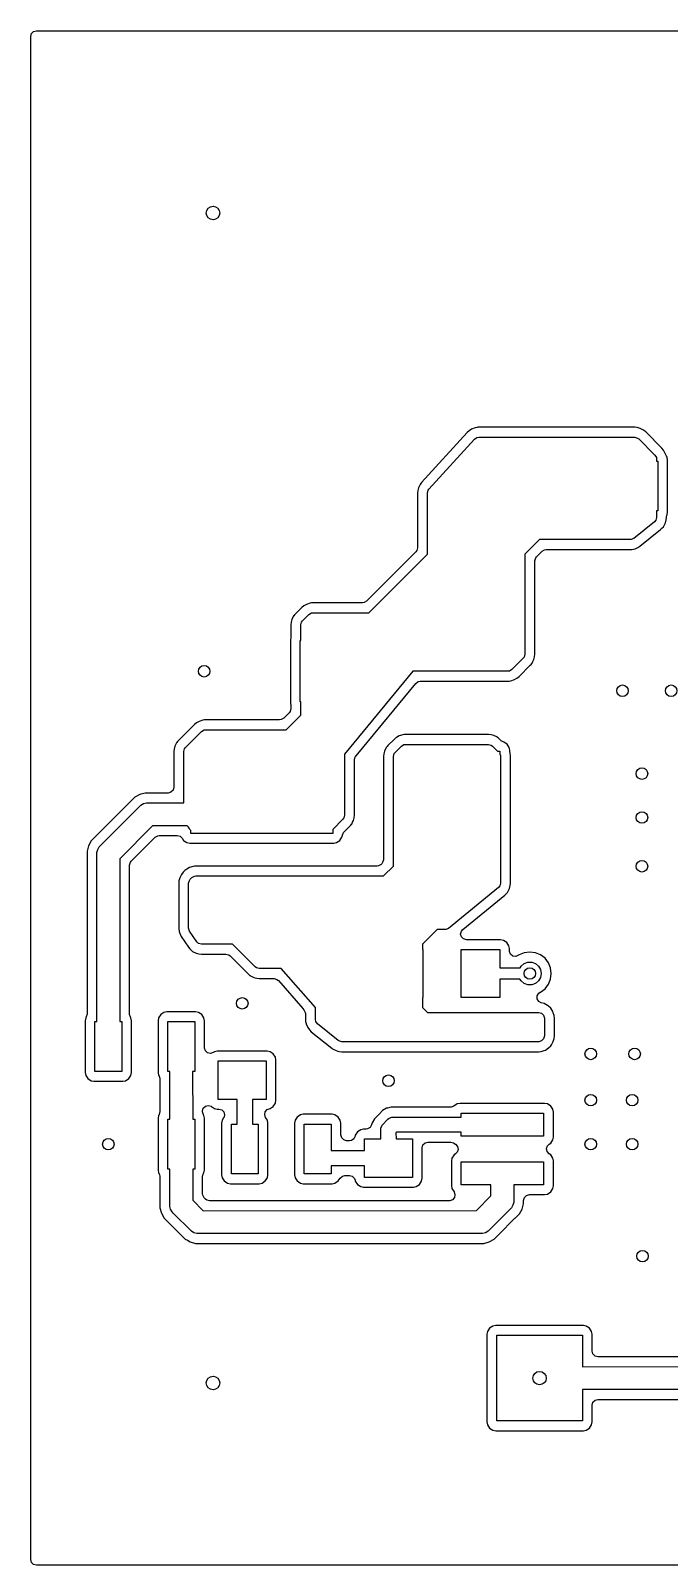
# Model space of a CAD drawing. Extents: x 4.61 to 6.19, y -4.19 to -2.61.
# Drawn here: x 4.613 to 5.268, y -4.187 to -2.613 of the extents above; entities that cross this region are included whole.
import ezdxf

# ---------------------------------------------------------------- set-up
doc = ezdxf.new("R2010")
doc.units = 0
doc.header["$MEASUREMENT"] = 0
doc.layers.add('BLACK', color=7, linetype='CONTINUOUS')

msp = doc.modelspace()

# ---------------------------------------------------------------- linework, layer by layer
at = {"layer": 'BLACK', "linetype": 'CONTINUOUS'}
for p, q in [((4.613, -2.6188), (4.6138, -2.6159)), ((4.613, -2.8928), (4.613, -2.6188)), ((4.6138, -2.6159), (4.6159, -2.6138)), ((4.6159, -2.6138), (4.6188, -2.613)), ((4.6188, -2.613), (6.1812, -2.613)), ((4.613, -3.6284), (4.613, -2.8928)), ((5.0653, -3.0217), (5.0627, -3.0233)), ((5.069, -3.0202), (5.0653, -3.0217)), ((5.0653, -3.0217), (5.0653, -3.0217)), ((5.0692, -3.0202), (5.069, -3.0202)), ((5.071, -3.0199), (5.0692, -3.0202)), ((5.0717, -3.0198), (5.071, -3.0199)), ((5.0726, -3.0198), (5.0717, -3.0198)), ((5.2326, -3.0198), (5.0726, -3.0198)), ((5.2352, -3.0201), (5.2326, -3.0198)), ((5.2326, -3.0198), (5.2326, -3.0198)), ((5.2381, -3.0209), (5.2352, -3.0201)), ((5.2352, -3.0201), (5.2352, -3.0201)), ((5.2417, -3.0227), (5.2381, -3.0209)), ((5.2381, -3.0209), (5.2381, -3.0209)), ((5.0607, -3.025), (5.014, -3.0764)), ((5.0215, -3.0833), (5.0683, -3.0319)), ((5.0627, -3.0233), (5.0607, -3.025)), ((5.0607, -3.025), (5.0607, -3.025)), ((5.0627, -3.0233), (5.0627, -3.0233)), ((5.0683, -3.0319), (5.0708, -3.0303)), ((5.0708, -3.0303), (5.0726, -3.03)), ((5.0726, -3.03), (5.2326, -3.03)), ((5.2326, -3.03), (5.2355, -3.0308)), ((5.2355, -3.0308), (5.2367, -3.0317)), ((5.2367, -3.0317), (5.2533, -3.0483)), ((5.2419, -3.0228), (5.2417, -3.0227)), ((5.242, -3.0229), (5.2419, -3.0228)), ((5.2429, -3.0236), (5.242, -3.0229)), ((5.2439, -3.0245), (5.2429, -3.0236)), ((5.2429, -3.0236), (5.2429, -3.0236)), ((5.2429, -3.0236), (5.2429, -3.0236)), ((5.2605, -3.0411), (5.2439, -3.0245)), ((5.2533, -3.0483), (5.2548, -3.0509)), ((5.2548, -3.0509), (5.255, -3.0524)), ((5.255, -3.0524), (5.255, -3.0544)), ((5.2621, -3.0432), (5.2605, -3.0411)), ((5.2636, -3.0458), (5.2621, -3.0432)), ((5.2644, -3.048), (5.2636, -3.0458)), ((5.2636, -3.0458), (5.2636, -3.0458)), ((5.2651, -3.0494), (5.2644, -3.048)), ((5.2658, -3.0505), (5.2651, -3.0494)), ((5.2664, -3.0534), (5.2658, -3.0505)), ((5.2664, -3.1066), (5.2664, -3.0534)), ((5.2664, -3.0534), (5.2664, -3.0534)), ((5.255, -3.0544), (5.2564, -3.0544)), ((5.2564, -3.0544), (5.2564, -3.1056)), ((5.0101, -3.0846), (5.0098, -3.0873)), ((5.0109, -3.0817), (5.0101, -3.0846)), ((5.0101, -3.0846), (5.0101, -3.0846)), ((5.0125, -3.0783), (5.0109, -3.0817)), ((5.0109, -3.0817), (5.0109, -3.0817)), ((5.0133, -3.0773), (5.0125, -3.0783)), ((5.014, -3.0764), (5.0133, -3.0773)), ((5.0133, -3.0773), (5.0133, -3.0773)), ((5.02, -3.0873), (5.0208, -3.0843)), ((5.0208, -3.0843), (5.0215, -3.0833)), ((5.0098, -3.0873), (5.0098, -3.1433)), ((5.02, -3.15), (5.02, -3.0873)), ((5.2542, -3.1151), (5.2528, -3.1168)), ((5.255, -3.1122), (5.2542, -3.1151)), ((5.2564, -3.1056), (5.255, -3.1056)), ((5.255, -3.1056), (5.255, -3.1122)), ((5.2641, -3.1178), (5.2649, -3.1148)), ((5.2649, -3.1148), (5.2652, -3.1122)), ((5.2649, -3.1148), (5.2649, -3.1148)), ((5.2649, -3.1148), (5.2649, -3.1148)), ((5.2652, -3.112), (5.2657, -3.1099)), ((5.2652, -3.1121), (5.2652, -3.112)), ((5.2652, -3.112), (5.2652, -3.112)), ((5.2652, -3.1122), (5.2652, -3.1121)), ((5.2652, -3.1121), (5.2652, -3.1121)), ((5.2652, -3.1122), (5.2652, -3.1122)), ((5.2657, -3.1099), (5.2658, -3.1095)), ((5.2658, -3.1095), (5.2664, -3.1066)), ((5.2658, -3.1095), (5.2658, -3.1095)), ((5.2528, -3.1168), (5.2316, -3.1337)), ((5.238, -3.1417), (5.2592, -3.1247)), ((5.2592, -3.1247), (5.2605, -3.1234)), ((5.2605, -3.1234), (5.262, -3.1218)), ((5.262, -3.1218), (5.2623, -3.1213)), ((5.2623, -3.1213), (5.2641, -3.1178)), ((5.0081, -3.1475), (4.9575, -3.1981)), ((5.009, -3.1463), (5.0081, -3.1475)), ((5.0098, -3.1433), (5.009, -3.1463)), ((5.135, -3.135), (5.12, -3.15)), ((5.1319, -3.1525), (5.1375, -3.1469)), ((5.2279, -3.135), (5.135, -3.135)), ((5.1375, -3.1469), (5.1401, -3.1454)), ((5.1401, -3.1454), (5.1417, -3.1452)), ((5.1417, -3.1452), (5.2279, -3.1452)), ((5.2288, -3.1349), (5.2279, -3.135)), ((5.2279, -3.1452), (5.2279, -3.1452)), ((5.2279, -3.1452), (5.2287, -3.1452)), ((5.2287, -3.1452), (5.2296, -3.1451)), ((5.2316, -3.1337), (5.2288, -3.1349)), ((5.2296, -3.1451), (5.2329, -3.1443)), ((5.2329, -3.1443), (5.2357, -3.1431)), ((5.2357, -3.1431), (5.238, -3.1417)), ((4.96, -3.21), (5.02, -3.15)), ((5.12, -3.15), (5.12, -3.2526)), ((5.1302, -3.1567), (5.131, -3.1537)), ((5.1302, -3.2526), (5.1302, -3.1567)), ((5.131, -3.1537), (5.1319, -3.1525)), ((4.8845, -3.2111), (4.8836, -3.2121)), ((4.8911, -3.2045), (4.8845, -3.2111)), ((4.8932, -3.2029), (4.8911, -3.2045)), ((4.8958, -3.2014), (4.8932, -3.2029)), ((4.8932, -3.2029), (4.8932, -3.2029)), ((4.8996, -3.2001), (4.8958, -3.2014)), ((4.8983, -3.2117), (4.9009, -3.2102)), ((4.9011, -3.1999), (4.8996, -3.2001)), ((4.9009, -3.2102), (4.9024, -3.21)), ((4.9024, -3.1998), (4.9011, -3.1999)), ((4.9533, -3.1998), (4.9024, -3.1998)), ((4.9024, -3.21), (4.96, -3.21)), ((4.9549, -3.1996), (4.9533, -3.1998)), ((4.9575, -3.1981), (4.9549, -3.1996)), ((4.8801, -3.2198), (4.8798, -3.2224)), ((4.8798, -3.2224), (4.8798, -3.2348)), ((4.8809, -3.2169), (4.8801, -3.2198)), ((4.8801, -3.2198), (4.8801, -3.2198)), ((4.8827, -3.2133), (4.8809, -3.2169)), ((4.8809, -3.2169), (4.8809, -3.2169)), ((4.8828, -3.2131), (4.8827, -3.2133)), ((4.8829, -3.213), (4.8828, -3.2131)), ((4.8836, -3.2121), (4.8829, -3.213)), ((4.89, -3.2224), (4.8908, -3.2195)), ((4.89, -3.2385), (4.89, -3.2224)), ((4.8908, -3.2195), (4.8917, -3.2183)), ((4.8917, -3.2183), (4.8983, -3.2117)), ((4.8797, -3.2359), (4.8794, -3.2375)), ((4.8794, -3.2375), (4.8794, -3.3025)), ((4.8798, -3.2348), (4.8797, -3.2359)), ((4.8894, -3.3015), (4.8894, -3.2385)), ((4.8894, -3.2385), (4.89, -3.2385)), ((5.1183, -3.2567), (5.1067, -3.2683)), ((5.1192, -3.2555), (5.1183, -3.2567)), ((5.12, -3.2526), (5.1192, -3.2555)), ((5.1282, -3.2599), (5.1291, -3.2581)), ((5.1291, -3.2581), (5.1299, -3.2552)), ((5.1299, -3.2552), (5.1302, -3.2526)), ((5.1299, -3.2552), (5.1299, -3.2552)), ((5.1299, -3.2552), (5.1299, -3.2552)), ((5.1302, -3.2526), (5.1302, -3.2526)), ((5.005, -3.27), (4.935, -3.355)), ((5.1026, -3.27), (5.005, -3.27)), ((5.1041, -3.2698), (5.1026, -3.27)), ((5.1067, -3.2683), (5.1041, -3.2698)), ((5.1139, -3.2755), (5.1255, -3.2639)), ((5.1255, -3.2639), (5.1264, -3.2629)), ((5.1264, -3.2629), (5.1271, -3.262)), ((5.1271, -3.262), (5.1272, -3.2619)), ((5.1272, -3.2619), (5.1273, -3.2617)), ((5.1273, -3.2617), (5.1282, -3.2599)), ((5.1273, -3.2617), (5.1273, -3.2617)), ((5.1273, -3.2617), (5.1273, -3.2617)), ((5.1273, -3.2617), (5.1273, -3.2617)), ((4.9902, -3.3041), (5.0081, -3.2824)), ((5.0081, -3.2824), (5.0105, -3.2806)), ((5.0105, -3.2806), (5.0126, -3.2802)), ((5.0126, -3.2802), (5.1026, -3.2802)), ((5.1026, -3.2802), (5.1039, -3.2801)), ((5.1026, -3.2802), (5.1026, -3.2802)), ((5.1039, -3.2801), (5.1054, -3.2799)), ((5.1054, -3.2799), (5.1092, -3.2786)), ((5.1092, -3.2786), (5.1118, -3.2771)), ((5.1118, -3.2771), (5.1139, -3.2755)), ((4.8794, -3.3025), (4.8795, -3.3035)), ((4.8795, -3.3035), (4.8797, -3.3041)), ((4.8797, -3.3041), (4.8798, -3.3052)), ((4.8798, -3.3052), (4.8798, -3.3083)), ((4.89, -3.3015), (4.8894, -3.3015)), ((4.89, -3.315), (4.89, -3.3015)), ((4.9486, -3.3546), (4.9902, -3.3041)), ((4.7896, -3.3201), (4.7858, -3.3214)), ((4.7911, -3.3199), (4.7896, -3.3201)), ((4.7924, -3.3198), (4.7911, -3.3199)), ((4.8683, -3.3198), (4.7924, -3.3198)), ((4.8699, -3.3196), (4.8683, -3.3198)), ((4.8725, -3.3181), (4.8699, -3.3196)), ((4.8781, -3.3125), (4.8725, -3.3181)), ((4.875, -3.33), (4.89, -3.315)), ((4.879, -3.3113), (4.8781, -3.3125)), ((4.8798, -3.3083), (4.879, -3.3113)), ((4.7811, -3.3245), (4.7645, -3.3411)), ((4.7717, -3.3483), (4.7883, -3.3317)), ((4.7832, -3.3229), (4.7811, -3.3245)), ((4.7858, -3.3214), (4.7832, -3.3229)), ((4.7832, -3.3229), (4.7832, -3.3229)), ((4.7883, -3.3317), (4.7909, -3.3302)), ((4.7909, -3.3302), (4.7924, -3.33)), ((4.7924, -3.33), (4.875, -3.33)), ((4.9908, -3.3364), (4.9882, -3.3379)), ((4.9946, -3.3351), (4.9908, -3.3364)), ((4.9961, -3.3349), (4.9946, -3.3351)), ((4.9974, -3.3348), (4.9961, -3.3349)), ((5.0826, -3.3348), (4.9974, -3.3348)), ((4.9974, -3.3348), (4.9974, -3.3348)), ((5.0852, -3.3351), (5.0826, -3.3348)), ((5.0826, -3.3348), (5.0826, -3.3348)), ((5.0881, -3.3359), (5.0852, -3.3351)), ((5.0852, -3.3351), (5.0852, -3.3351)), ((5.0917, -3.3377), (5.0881, -3.3359)), ((5.0881, -3.3359), (5.0881, -3.3359)), ((4.7601, -3.3498), (4.7598, -3.3524)), ((4.7598, -3.3524), (4.7598, -3.389)), ((4.7609, -3.3469), (4.7601, -3.3498)), ((4.7601, -3.3498), (4.7601, -3.3498)), ((4.7627, -3.3433), (4.7609, -3.3469)), ((4.7609, -3.3469), (4.7609, -3.3469)), ((4.7628, -3.3431), (4.7627, -3.3433)), ((4.7629, -3.343), (4.7628, -3.3431)), ((4.7636, -3.3421), (4.7629, -3.343)), ((4.7645, -3.3411), (4.7636, -3.3421)), ((4.77, -3.3524), (4.7708, -3.3495)), ((4.77, -3.405), (4.77, -3.3524)), ((4.7708, -3.3495), (4.7717, -3.3483)), ((4.9759, -3.3519), (4.9751, -3.3548)), ((4.9777, -3.3483), (4.9759, -3.3519)), ((4.9759, -3.3519), (4.9759, -3.3519)), ((4.9778, -3.3481), (4.9777, -3.3483)), ((4.9779, -3.348), (4.9778, -3.3481)), ((4.9786, -3.3471), (4.9779, -3.348)), ((4.9795, -3.3461), (4.9786, -3.3471)), ((4.9861, -3.3395), (4.9795, -3.3461)), ((4.9878, -3.3381), (4.9861, -3.3395)), ((4.9867, -3.3533), (4.9933, -3.3467)), ((4.9882, -3.3379), (4.9878, -3.3381)), ((4.9882, -3.3379), (4.9882, -3.3379)), ((4.9882, -3.3379), (4.9882, -3.3379)), ((4.9933, -3.3467), (4.9959, -3.3452)), ((4.9959, -3.3452), (4.9974, -3.345)), ((4.9974, -3.345), (5.0826, -3.345)), ((5.0826, -3.345), (5.0855, -3.3458)), ((5.0855, -3.3458), (5.0867, -3.3467)), ((5.0867, -3.3467), (5.092, -3.352)), ((5.0919, -3.3378), (5.0917, -3.3377)), ((5.092, -3.3379), (5.0919, -3.3378)), ((5.0929, -3.3386), (5.092, -3.3379)), ((5.092, -3.352), (5.0944, -3.352)), ((5.0936, -3.3392), (5.0929, -3.3386)), ((5.0929, -3.3386), (5.0929, -3.3386)), ((5.0929, -3.3386), (5.0929, -3.3386)), ((5.0939, -3.3395), (5.0936, -3.3392)), ((5.0954, -3.341), (5.0939, -3.3395)), ((5.0944, -3.352), (5.0944, -3.3553)), ((5.0957, -3.3412), (5.0954, -3.341)), ((5.0978, -3.3423), (5.0957, -3.3412)), ((5.0984, -3.3426), (5.0978, -3.3423)), ((5.0978, -3.3423), (5.0978, -3.3423)), ((5.1017, -3.3448), (5.0984, -3.3426)), ((5.1039, -3.3481), (5.1017, -3.3448)), ((5.1017, -3.3448), (5.1017, -3.3448)), ((5.1045, -3.351), (5.1039, -3.3481)), ((5.1045, -3.3523), (5.1045, -3.351)), ((5.1045, -3.351), (5.1045, -3.351)), ((5.1048, -3.3541), (5.1045, -3.3523)), ((4.935, -3.355), (4.935, -3.4176)), ((4.9452, -3.3608), (4.946, -3.3578)), ((4.9452, -3.4176), (4.9452, -3.3608)), ((4.946, -3.3578), (4.9466, -3.357)), ((4.9466, -3.357), (4.9486, -3.3546)), ((4.9751, -3.3548), (4.9748, -3.3574)), ((4.9748, -3.3574), (4.9748, -3.4633)), ((4.9751, -3.3548), (4.9751, -3.3548)), ((4.985, -3.3574), (4.9858, -3.3545)), ((4.985, -3.47), (4.985, -3.3574)), ((4.9858, -3.3545), (4.9867, -3.3533)), ((5.0944, -3.3553), (5.0948, -3.3559)), ((5.0948, -3.3559), (5.095, -3.3574)), ((5.095, -3.3574), (5.095, -3.4872)), ((5.1049, -3.3546), (5.1048, -3.3541)), ((5.1051, -3.3561), (5.1049, -3.3546)), ((5.1052, -3.3574), (5.1051, -3.3561)), ((5.1052, -3.4872), (5.1052, -3.3574)), ((5.1052, -3.3574), (5.1052, -3.3574)), ((4.7199, -3.3992), (4.6751, -3.444)), ((4.7249, -3.3964), (4.7199, -3.3992)), ((4.7258, -3.3961), (4.7249, -3.3964)), ((4.7262, -3.396), (4.7258, -3.3961)), ((4.7304, -3.3949), (4.7262, -3.396)), ((4.7362, -3.3949), (4.7304, -3.3949)), ((4.7539, -3.3949), (4.7362, -3.3949)), ((4.7569, -3.3941), (4.7539, -3.3949)), ((4.759, -3.3919), (4.7569, -3.3941)), ((4.7598, -3.389), (4.759, -3.3919)), ((4.6832, -3.4502), (4.7249, -3.4083)), ((4.7249, -3.4083), (4.7261, -3.4073)), ((4.7261, -3.4073), (4.7288, -3.4058)), ((4.7288, -3.4058), (4.7318, -3.405)), ((4.7318, -3.405), (4.77, -3.405)), ((4.7381, -3.4285), (4.7043, -3.4624)), ((4.7735, -3.4285), (4.7381, -3.4285)), ((4.775, -3.43), (4.7735, -3.4285)), ((4.7754, -3.4311), (4.775, -3.43)), ((4.7755, -3.4311), (4.7754, -3.4311)), ((4.7758, -3.4321), (4.7755, -3.4311)), ((4.9333, -3.4217), (4.9228, -3.4322)), ((4.9342, -3.4205), (4.9333, -3.4217)), ((4.935, -3.4176), (4.9342, -3.4205)), ((4.9343, -3.4351), (4.9405, -3.4289)), ((4.9405, -3.4289), (4.9414, -3.4279)), ((4.9414, -3.4279), (4.9421, -3.427)), ((4.9421, -3.427), (4.9422, -3.4269)), ((4.9422, -3.4269), (4.9423, -3.4267)), ((4.9423, -3.4267), (4.9432, -3.4249)), ((4.9423, -3.4267), (4.9423, -3.4267)), ((4.9423, -3.4267), (4.9423, -3.4267)), ((4.9423, -3.4267), (4.9423, -3.4267)), ((4.9432, -3.4249), (4.9441, -3.4231)), ((4.9441, -3.4231), (4.9449, -3.4202)), ((4.9449, -3.4202), (4.9452, -3.4176)), ((4.9449, -3.4202), (4.9449, -3.4202)), ((4.9449, -3.4202), (4.9449, -3.4202)), ((4.9452, -3.4176), (4.9452, -3.4176)), ((4.6751, -3.444), (4.6723, -3.449)), ((4.7161, -3.4647), (4.7406, -3.4402)), ((4.7406, -3.4402), (4.7433, -3.4387)), ((4.7433, -3.4387), (4.7448, -3.4385)), ((4.7448, -3.4385), (4.7634, -3.4385)), ((4.7634, -3.4385), (4.7663, -3.4393)), ((4.7663, -3.4393), (4.7683, -3.4411)), ((4.7683, -3.4411), (4.7699, -3.4436)), ((4.7699, -3.4436), (4.7699, -3.4436)), ((4.7699, -3.4436), (4.7733, -3.4458)), ((4.7733, -3.4458), (4.7733, -3.4458)), ((4.7733, -3.4458), (4.7762, -3.4464)), ((4.7772, -3.4334), (4.7758, -3.4321)), ((4.7762, -3.4464), (4.9238, -3.4464)), ((4.7772, -3.4364), (4.7772, -3.4334)), ((4.9228, -3.4364), (4.7772, -3.4364)), ((4.9228, -3.4322), (4.9228, -3.4364)), ((4.9238, -3.4464), (4.9267, -3.4458)), ((4.9267, -3.4458), (4.9301, -3.4436)), ((4.9301, -3.4436), (4.9323, -3.4403)), ((4.9323, -3.4403), (4.9327, -3.4381)), ((4.9327, -3.4381), (4.934, -3.4354)), ((4.934, -3.4354), (4.9343, -3.4351)), ((4.6723, -3.449), (4.6708, -3.4545)), ((4.6708, -3.4545), (4.6708, -3.6216)), ((4.6808, -3.4574), (4.6809, -3.4559)), ((4.6809, -3.6294), (4.6808, -3.4574)), ((4.6809, -3.4559), (4.6817, -3.4529)), ((4.6817, -3.4529), (4.6832, -3.4502)), ((4.7043, -3.4624), (4.7044, -3.6294)), ((4.7144, -3.4689), (4.7152, -3.4659)), ((4.7144, -3.4874), (4.7144, -3.4689)), ((4.7152, -3.4659), (4.7161, -3.4647)), ((4.7677, -3.4783), (4.7659, -3.4819)), ((4.7678, -3.4781), (4.7677, -3.4783)), ((4.7679, -3.478), (4.7678, -3.4781)), ((4.7686, -3.4771), (4.7679, -3.478)), ((4.7695, -3.4761), (4.7686, -3.4771)), ((4.7711, -3.4745), (4.7695, -3.4761)), ((4.7732, -3.4729), (4.7711, -3.4745)), ((4.7758, -3.4714), (4.7732, -3.4729)), ((4.7732, -3.4729), (4.7732, -3.4729)), ((4.7796, -3.4701), (4.7758, -3.4714)), ((4.7811, -3.4699), (4.7796, -3.4701)), ((4.7824, -3.4698), (4.7811, -3.4699)), ((4.9683, -3.4698), (4.7824, -3.4698)), ((4.9699, -3.4696), (4.9683, -3.4698)), ((4.9725, -3.4681), (4.9699, -3.4696)), ((4.9731, -3.4675), (4.9725, -3.4681)), ((4.974, -3.4663), (4.9731, -3.4675)), ((4.9748, -3.4633), (4.974, -3.4663)), ((4.975, -3.48), (4.985, -3.47)), ((4.7144, -3.6216), (4.7144, -3.4874)), ((4.7651, -3.4848), (4.7648, -3.4874)), ((4.7648, -3.4874), (4.7648, -3.5332)), ((4.7648, -3.4874), (4.7648, -3.4874)), ((4.7659, -3.4819), (4.7651, -3.4848)), ((4.7651, -3.4848), (4.7651, -3.4848)), ((4.7659, -3.4819), (4.7659, -3.4819)), ((4.775, -3.4874), (4.7758, -3.4845)), ((4.775, -3.5332), (4.775, -3.4874)), ((4.7758, -3.4845), (4.7767, -3.4833)), ((4.7767, -3.4833), (4.7783, -3.4817)), ((4.7783, -3.4817), (4.7809, -3.4802)), ((4.7809, -3.4802), (4.7824, -3.48)), ((4.7824, -3.48), (4.975, -3.48)), ((5.0928, -3.4918), (5.0416, -3.5337)), ((5.0942, -3.4902), (5.0928, -3.4918)), ((5.095, -3.4872), (5.0942, -3.4902)), ((5.1023, -3.4964), (5.1041, -3.4928)), ((5.1041, -3.4928), (5.1049, -3.4899)), ((5.1049, -3.4899), (5.1052, -3.4872)), ((5.1049, -3.4899), (5.1049, -3.4899)), ((5.1049, -3.4899), (5.1049, -3.4899)), ((5.1052, -3.4872), (5.1052, -3.4872)), ((5.0562, -3.535), (5.0993, -3.4997)), ((5.0993, -3.4997), (5.1006, -3.4984)), ((5.1006, -3.4984), (5.102, -3.4968)), ((5.102, -3.4968), (5.1023, -3.4964)), ((4.7648, -3.5332), (4.7648, -3.5335)), ((4.7648, -3.5335), (4.7648, -3.5336)), ((4.7648, -3.5336), (4.7648, -3.5339)), ((4.7648, -3.5339), (4.7653, -3.5369)), ((4.7653, -3.5369), (4.7663, -3.5398)), ((4.7663, -3.5398), (4.7663, -3.5398)), ((4.7663, -3.5398), (4.7675, -3.5421)), ((4.775, -3.5336), (4.775, -3.5332)), ((4.776, -3.5365), (4.775, -3.5336)), ((4.7833, -3.5474), (4.776, -3.5365)), ((5.03, -3.535), (5.015, -3.55)), ((5.0379, -3.535), (5.03, -3.535)), ((5.0389, -3.5349), (5.0379, -3.535)), ((5.0416, -3.5337), (5.0389, -3.5349)), ((5.054, -3.5395), (5.0548, -3.5366)), ((5.0548, -3.5424), (5.054, -3.5395)), ((5.0548, -3.5366), (5.0562, -3.535)), ((4.7675, -3.5421), (4.7675, -3.5421)), ((4.7675, -3.5421), (4.7748, -3.5531)), ((4.7748, -3.5531), (4.7748, -3.5531)), ((4.7748, -3.5531), (4.7763, -3.5548)), ((4.7763, -3.5548), (4.7763, -3.5548)), ((4.7763, -3.5548), (4.778, -3.5565)), ((4.778, -3.5565), (4.7782, -3.5567)), ((4.7782, -3.5567), (4.7785, -3.5569)), ((4.7785, -3.5569), (4.779, -3.5573)), ((4.779, -3.5573), (4.779, -3.5573)), ((4.779, -3.5573), (4.779, -3.5573)), ((4.779, -3.5573), (4.7826, -3.5591)), ((4.7852, -3.5492), (4.7833, -3.5474)), ((4.7881, -3.55), (4.7852, -3.5492)), ((4.82, -3.55), (4.7881, -3.55)), ((4.8433, -3.5733), (4.82, -3.55)), ((5.015, -3.55), (5.015, -3.5554)), ((5.015, -3.5554), (5.0153, -3.5554)), ((5.0153, -3.5554), (5.0153, -3.6046)), ((5.0547, -3.6046), (5.0547, -3.5554)), ((5.0547, -3.5554), (5.0941, -3.5554)), ((5.057, -3.5446), (5.0548, -3.5424)), ((5.0599, -3.5454), (5.057, -3.5446)), ((5.095, -3.5454), (5.0599, -3.5454)), ((5.0941, -3.5554), (5.0941, -3.5742)), ((5.098, -3.546), (5.095, -3.5454)), ((5.1013, -3.5482), (5.098, -3.546)), ((5.1035, -3.5515), (5.1013, -3.5482)), ((5.1013, -3.5482), (5.1013, -3.5482)), ((5.1041, -3.5544), (5.1035, -3.5515)), ((5.1041, -3.5566), (5.1041, -3.5544)), ((5.1041, -3.5544), (5.1041, -3.5544)), ((5.1041, -3.5574), (5.1041, -3.5566)), ((4.7826, -3.5591), (4.7826, -3.5591)), ((4.7826, -3.5591), (4.784, -3.5595)), ((4.784, -3.5595), (4.7855, -3.5599)), ((4.7855, -3.5599), (4.7855, -3.5599)), ((4.7855, -3.5599), (4.7855, -3.5599)), ((4.7855, -3.5599), (4.7881, -3.5602)), ((4.7881, -3.5602), (4.7881, -3.5602)), ((4.7881, -3.5602), (4.8133, -3.5602)), ((4.8133, -3.5602), (4.8163, -3.561)), ((4.8163, -3.561), (4.8175, -3.5619)), ((4.8175, -3.5619), (4.8361, -3.5805)), ((5.1053, -3.5602), (5.1041, -3.5574)), ((5.1077, -3.5621), (5.1053, -3.5602)), ((5.1107, -3.5625), (5.1077, -3.5621)), ((5.1135, -3.5613), (5.1107, -3.5625)), ((5.114, -3.5609), (5.1135, -3.5613)), ((5.1193, -3.5587), (5.114, -3.5609)), ((5.114, -3.5609), (5.114, -3.5609)), ((5.115, -3.5741), (5.116, -3.5724)), ((5.116, -3.5724), (5.1191, -3.5698)), ((5.1191, -3.5698), (5.1229, -3.5684)), ((5.125, -3.558), (5.1193, -3.5587)), ((5.1193, -3.5587), (5.1193, -3.5587)), ((5.1229, -3.5684), (5.1271, -3.5684)), ((5.1307, -3.5587), (5.125, -3.558)), ((5.125, -3.558), (5.125, -3.558)), ((5.1271, -3.5684), (5.1309, -3.5698)), ((5.136, -3.5609), (5.1307, -3.5587)), ((5.1309, -3.5698), (5.134, -3.5724)), ((5.134, -3.5724), (5.1361, -3.576)), ((5.1406, -3.5644), (5.136, -3.5609)), ((5.136, -3.5609), (5.136, -3.5609)), ((5.1441, -3.569), (5.1406, -3.5644)), ((5.1406, -3.5644), (5.1406, -3.5644)), ((5.1406, -3.5644), (5.1406, -3.5644)), ((5.1463, -3.5743), (5.1441, -3.569)), ((5.1441, -3.569), (5.1441, -3.569)), ((5.1441, -3.569), (5.1441, -3.569)), ((4.8361, -3.5805), (4.8371, -3.5814)), ((4.8371, -3.5814), (4.8378, -3.5819)), ((4.8378, -3.5819), (4.838, -3.5821)), ((4.838, -3.5821), (4.8381, -3.5822)), ((4.8381, -3.5822), (4.8383, -3.5823)), ((4.8383, -3.5823), (4.8418, -3.584)), ((4.8418, -3.584), (4.8419, -3.5841)), ((4.8419, -3.5841), (4.8419, -3.5841)), ((4.8419, -3.5841), (4.8419, -3.5841)), ((4.8419, -3.5841), (4.8433, -3.5845)), ((4.8445, -3.5742), (4.8433, -3.5733)), ((4.8433, -3.5845), (4.8448, -3.5849)), ((4.8474, -3.575), (4.8445, -3.5742)), ((4.8448, -3.5849), (4.8448, -3.5849)), ((4.8448, -3.5849), (4.8448, -3.5849)), ((4.8448, -3.5849), (4.8474, -3.5852)), ((4.87, -3.575), (4.8474, -3.575)), ((4.8474, -3.5852), (4.8474, -3.5852)), ((4.8474, -3.5852), (4.8627, -3.5852)), ((4.8627, -3.5852), (4.8656, -3.586)), ((4.8656, -3.586), (4.8671, -3.5872)), ((4.8671, -3.5872), (4.8923, -3.616)), ((4.905, -3.615), (4.87, -3.575)), ((5.0941, -3.5742), (5.115, -3.5741)), ((5.1149, -3.5858), (5.0941, -3.5859)), ((5.0941, -3.5859), (5.0941, -3.6046)), ((5.116, -3.5876), (5.1149, -3.5858)), ((5.1191, -3.5902), (5.116, -3.5876)), ((5.134, -3.5876), (5.1309, -3.5902)), ((5.1361, -3.584), (5.134, -3.5876)), ((5.1361, -3.576), (5.1368, -3.58)), ((5.1368, -3.58), (5.1361, -3.584)), ((5.1441, -3.591), (5.1463, -3.5857)), ((5.147, -3.58), (5.1463, -3.5743)), ((5.1463, -3.5743), (5.1463, -3.5743)), ((5.1463, -3.5857), (5.147, -3.58)), ((5.147, -3.58), (5.147, -3.58)), ((5.1229, -3.5916), (5.1191, -3.5902)), ((5.1271, -3.5916), (5.1229, -3.5916)), ((5.1309, -3.5902), (5.1271, -3.5916)), ((5.1326, -3.6029), (5.1342, -3.6003)), ((5.1326, -3.606), (5.1326, -3.6029)), ((5.1342, -3.6003), (5.1357, -3.5993)), ((5.1357, -3.5993), (5.136, -3.5991)), ((5.1357, -3.5993), (5.1357, -3.5993)), ((5.136, -3.5991), (5.1406, -3.5956)), ((5.136, -3.5991), (5.136, -3.5991)), ((5.1406, -3.5956), (5.1441, -3.591)), ((5.1441, -3.591), (5.1441, -3.591)), ((5.1441, -3.591), (5.1441, -3.591)), ((4.7497, -3.62), (4.7464, -3.6222)), ((4.7526, -3.6194), (4.7497, -3.62)), ((4.7822, -3.6194), (4.7526, -3.6194)), ((4.7851, -3.62), (4.7822, -3.6194)), ((4.7884, -3.6222), (4.7851, -3.62)), ((4.8923, -3.616), (4.8933, -3.6172)), ((4.8933, -3.6172), (4.8947, -3.6199)), ((4.8947, -3.6199), (4.8948, -3.621)), ((4.905, -3.6272), (4.905, -3.615)), ((4.905, -3.615), (4.905, -3.615)), ((5.0153, -3.6046), (5.015, -3.6046)), ((5.015, -3.6046), (5.015, -3.615)), ((5.015, -3.615), (5.02, -3.62)), ((5.02, -3.62), (5.1341, -3.62)), ((5.0941, -3.6046), (5.0547, -3.6046)), ((5.1342, -3.6086), (5.1326, -3.606)), ((5.1341, -3.62), (5.1371, -3.6208)), ((5.1368, -3.6101), (5.1342, -3.6086)), ((5.1397, -3.6109), (5.1368, -3.6101)), ((5.1433, -3.6127), (5.1397, -3.6109)), ((5.1397, -3.6109), (5.1397, -3.6109)), ((5.1397, -3.6109), (5.1397, -3.6109)), ((5.1438, -3.6132), (5.1433, -3.6127)), ((5.1443, -3.6136), (5.1438, -3.6132)), ((5.1464, -3.6157), (5.1443, -3.6136)), ((5.1487, -3.619), (5.1464, -3.6157)), ((5.1464, -3.6157), (5.1464, -3.6157)), ((5.1491, -3.6203), (5.1487, -3.619)), ((5.1487, -3.619), (5.1487, -3.619)), ((5.1487, -3.619), (5.1487, -3.619)), ((5.1499, -3.6232), (5.1491, -3.6203)), ((4.613, -3.95), (4.613, -3.6284)), ((4.6694, -3.6255), (4.6688, -3.6284)), ((4.6688, -3.6284), (4.6688, -3.6816)), ((4.6698, -3.6249), (4.6694, -3.6255)), ((4.6694, -3.6255), (4.6694, -3.6255)), ((4.67, -3.6246), (4.6698, -3.6249)), ((4.6708, -3.6216), (4.67, -3.6246)), ((4.6788, -3.6806), (4.6788, -3.6294)), ((4.6788, -3.6294), (4.6809, -3.6294)), ((4.7044, -3.6294), (4.7064, -3.6294)), ((4.7064, -3.6294), (4.7064, -3.6806)), ((4.7144, -3.622), (4.7144, -3.6216)), ((4.7154, -3.6249), (4.7144, -3.622)), ((4.7158, -3.6255), (4.7154, -3.6249)), ((4.7164, -3.6284), (4.7158, -3.6255)), ((4.7164, -3.6816), (4.7164, -3.6284)), ((4.7164, -3.6284), (4.7164, -3.6284)), ((4.7442, -3.6255), (4.7436, -3.6284)), ((4.7436, -3.6284), (4.7436, -3.6816)), ((4.7464, -3.6222), (4.7442, -3.6255)), ((4.7464, -3.6222), (4.7464, -3.6222)), ((4.7536, -3.6806), (4.7536, -3.6294)), ((4.7536, -3.6294), (4.7812, -3.6294)), ((4.7812, -3.6294), (4.7812, -3.6806)), ((4.7906, -3.6255), (4.7884, -3.6222)), ((4.7884, -3.6222), (4.7884, -3.6222)), ((4.7884, -3.6222), (4.7884, -3.6222)), ((4.7912, -3.6284), (4.7906, -3.6255)), ((4.7912, -3.6561), (4.7912, -3.6284)), ((4.8948, -3.621), (4.8948, -3.6272)), ((4.8948, -3.6272), (4.895, -3.6291)), ((4.895, -3.6291), (4.8954, -3.6312)), ((4.8954, -3.6312), (4.8954, -3.6312)), ((4.8954, -3.6312), (4.8954, -3.6312)), ((4.8954, -3.6312), (4.8955, -3.6318)), ((4.8955, -3.6318), (4.8955, -3.6318)), ((4.8955, -3.6318), (4.8972, -3.6354)), ((4.8972, -3.6354), (4.8972, -3.6354)), ((4.8972, -3.6354), (4.8972, -3.6354)), ((4.8972, -3.6354), (4.8972, -3.6354)), ((4.8972, -3.6354), (4.899, -3.6378)), ((4.9054, -3.6293), (4.905, -3.6272)), ((4.9072, -3.6318), (4.9054, -3.6293)), ((4.9284, -3.6487), (4.9072, -3.6318)), ((5.1371, -3.6208), (5.1392, -3.6229)), ((5.1392, -3.6229), (5.14, -3.6259)), ((5.14, -3.6259), (5.14, -3.6441)), ((5.1502, -3.6259), (5.1499, -3.6232)), ((5.1499, -3.6232), (5.1499, -3.6232)), ((5.1499, -3.6232), (5.1499, -3.6232)), ((5.1502, -3.6441), (5.1502, -3.6259)), ((5.1502, -3.6259), (5.1502, -3.6259)), ((4.899, -3.6378), (4.899, -3.6378)), ((4.899, -3.6378), (4.9008, -3.6397)), ((4.9008, -3.6397), (4.922, -3.6567)), ((4.9291, -3.6492), (4.9284, -3.6487)), ((4.9321, -3.65), (4.9291, -3.6492)), ((5.1341, -3.65), (4.9321, -3.65)), ((5.1371, -3.6492), (5.1341, -3.65)), ((5.1392, -3.6471), (5.1371, -3.6492)), ((5.14, -3.6441), (5.1392, -3.6471)), ((5.1473, -3.6533), (5.1491, -3.6497)), ((5.1491, -3.6497), (5.1499, -3.6468)), ((5.1499, -3.6468), (5.1502, -3.6441)), ((5.1499, -3.6468), (5.1499, -3.6468)), ((5.1499, -3.6468), (5.1499, -3.6468)), ((5.1502, -3.6441), (5.1502, -3.6441)), ((4.7912, -3.6565), (4.7912, -3.6561)), ((4.7922, -3.6594), (4.7912, -3.6565)), ((4.7945, -3.6614), (4.7922, -3.6594)), ((4.7975, -3.662), (4.7945, -3.6614)), ((4.8003, -3.661), (4.7975, -3.662)), ((4.8015, -3.6602), (4.8003, -3.661)), ((4.8044, -3.6597), (4.8015, -3.6602)), ((4.8556, -3.6597), (4.8044, -3.6597)), ((4.8585, -3.6602), (4.8556, -3.6597)), ((4.8618, -3.6625), (4.8585, -3.6602)), ((4.864, -3.6658), (4.8618, -3.6625)), ((4.8618, -3.6625), (4.8618, -3.6625)), ((4.8646, -3.6687), (4.864, -3.6658)), ((4.922, -3.6567), (4.9222, -3.6568)), ((4.9222, -3.6568), (4.9226, -3.6572)), ((4.9226, -3.6572), (4.9226, -3.6572)), ((4.9226, -3.6572), (4.9234, -3.6577)), ((4.9234, -3.6577), (4.9265, -3.6591)), ((4.9265, -3.6591), (4.9265, -3.6591)), ((4.9265, -3.6591), (4.9265, -3.6591)), ((4.9265, -3.6591), (4.9282, -3.6596)), ((4.9282, -3.6596), (4.9294, -3.6599)), ((4.9294, -3.6599), (4.9294, -3.6599)), ((4.9294, -3.6599), (4.9294, -3.6599)), ((4.9294, -3.6599), (4.9321, -3.6602)), ((4.9321, -3.6602), (4.9321, -3.6602)), ((4.9321, -3.6602), (5.1341, -3.6602)), ((5.1341, -3.6602), (5.1344, -3.6602)), ((5.1344, -3.6602), (5.1368, -3.6599)), ((5.1368, -3.6599), (5.1397, -3.6591)), ((5.1368, -3.6599), (5.1368, -3.6599)), ((5.1368, -3.6599), (5.1368, -3.6599)), ((5.1397, -3.6591), (5.141, -3.6587)), ((5.141, -3.6587), (5.1443, -3.6564)), ((5.1443, -3.6564), (5.1464, -3.6543)), ((5.1464, -3.6543), (5.1473, -3.6533)), ((4.6688, -3.6816), (4.6694, -3.6845)), ((4.7064, -3.6806), (4.6788, -3.6806)), ((4.7158, -3.6845), (4.7164, -3.6816)), ((4.7436, -3.6816), (4.7442, -3.6845)), ((4.7556, -3.6806), (4.7536, -3.6806)), ((4.7557, -3.7294), (4.7556, -3.6806)), ((4.7812, -3.6806), (4.7791, -3.6806)), ((4.7791, -3.6806), (4.7792, -3.7294)), ((4.8054, -3.7091), (4.8054, -3.6697)), ((4.8054, -3.6697), (4.8546, -3.6697)), ((4.8546, -3.6697), (4.8546, -3.7091)), ((4.8646, -3.71), (4.8646, -3.6687)), ((4.6694, -3.6845), (4.6716, -3.6878)), ((4.6716, -3.6878), (4.6716, -3.6878)), ((4.6716, -3.6878), (4.6749, -3.69)), ((4.6749, -3.69), (4.6749, -3.69)), ((4.6749, -3.69), (4.6778, -3.6906)), ((4.6778, -3.6906), (4.7074, -3.6906)), ((4.7074, -3.6906), (4.7103, -3.69)), ((4.7103, -3.69), (4.7136, -3.6878)), ((4.7136, -3.6878), (4.7158, -3.6845)), ((4.7442, -3.6845), (4.7446, -3.6851)), ((4.7446, -3.6851), (4.7456, -3.688)), ((4.7456, -3.688), (4.7456, -3.6884)), ((4.7456, -3.6884), (4.7456, -3.7216)), ((4.8248, -3.7091), (4.8054, -3.7091)), ((4.8248, -3.7344), (4.8248, -3.7091)), ((4.8546, -3.7091), (4.8404, -3.7091)), ((4.8404, -3.7091), (4.8404, -3.7344)), ((4.8618, -3.7163), (4.864, -3.713)), ((4.864, -3.713), (4.8646, -3.71)), ((5.0506, -3.7138), (5.047, -3.7161)), ((5.0535, -3.7132), (5.0506, -3.7138)), ((5.1401, -3.7132), (5.0535, -3.7132)), ((5.143, -3.7138), (5.1401, -3.7132)), ((5.1464, -3.716), (5.143, -3.7138)), ((4.7442, -3.7255), (4.7436, -3.7284)), ((4.7436, -3.7284), (4.7436, -3.7816)), ((4.7446, -3.7249), (4.7442, -3.7255)), ((4.7442, -3.7255), (4.7442, -3.7255)), ((4.7448, -3.7246), (4.7446, -3.7249)), ((4.7456, -3.7216), (4.7448, -3.7246)), ((4.7536, -3.7806), (4.7536, -3.7294)), ((4.7536, -3.7294), (4.7557, -3.7294)), ((4.7792, -3.7294), (4.7812, -3.7294)), ((4.7812, -3.7294), (4.7812, -3.7806)), ((4.7892, -3.7213), (4.79, -3.7183)), ((4.7892, -3.7216), (4.7892, -3.7213)), ((4.7892, -3.722), (4.7892, -3.7216)), ((4.7902, -3.7249), (4.7892, -3.722)), ((4.79, -3.7183), (4.7922, -3.7162)), ((4.7906, -3.7255), (4.7902, -3.7249)), ((4.7912, -3.7284), (4.7906, -3.7255)), ((4.7912, -3.7816), (4.7912, -3.7284)), ((4.7922, -3.7162), (4.7951, -3.7154)), ((4.7951, -3.7154), (4.798, -3.7162)), ((4.798, -3.7162), (4.7984, -3.7164)), ((4.7984, -3.7164), (4.8015, -3.7185)), ((4.8015, -3.7185), (4.8015, -3.7185)), ((4.8015, -3.7185), (4.8044, -3.7191)), ((4.8044, -3.7191), (4.806, -3.7191)), ((4.806, -3.7191), (4.809, -3.7199)), ((4.8094, -3.7305), (4.8088, -3.7334)), ((4.809, -3.7199), (4.8111, -3.722)), ((4.8109, -3.7282), (4.8094, -3.7305)), ((4.8111, -3.7279), (4.8109, -3.7282)), ((4.8111, -3.722), (4.8119, -3.7249)), ((4.8119, -3.7249), (4.8111, -3.7279)), ((4.853, -3.7248), (4.8535, -3.7218)), ((4.8539, -3.7277), (4.853, -3.7248)), ((4.8535, -3.7218), (4.8555, -3.7195)), ((4.8558, -3.7305), (4.8539, -3.7277)), ((4.8555, -3.7195), (4.8577, -3.7187)), ((4.8564, -3.7334), (4.8558, -3.7305)), ((4.8577, -3.7187), (4.8585, -3.7185)), ((4.8585, -3.7185), (4.8618, -3.7163)), ((4.8842, -3.7305), (4.8836, -3.7334)), ((4.8864, -3.7272), (4.8842, -3.7305)), ((4.8897, -3.725), (4.8864, -3.7272)), ((4.8864, -3.7272), (4.8864, -3.7272)), ((4.8926, -3.7244), (4.8897, -3.725)), ((4.9222, -3.7244), (4.8926, -3.7244)), ((4.9251, -3.725), (4.9222, -3.7244)), ((4.9284, -3.7272), (4.9251, -3.725)), ((4.9306, -3.7305), (4.9284, -3.7272)), ((4.9284, -3.7272), (4.9284, -3.7272)), ((4.9284, -3.7272), (4.9284, -3.7272)), ((4.9312, -3.7334), (4.9306, -3.7305)), ((4.9657, -3.729), (4.9633, -3.7331)), ((4.969, -3.7257), (4.9657, -3.729)), ((4.9657, -3.729), (4.9657, -3.729)), ((4.9707, -3.724), (4.969, -3.7257)), ((4.969, -3.7257), (4.969, -3.7257)), ((4.969, -3.7257), (4.969, -3.7257)), ((4.974, -3.7207), (4.9707, -3.724)), ((4.9707, -3.724), (4.9707, -3.724)), ((4.9707, -3.724), (4.9707, -3.724)), ((4.9735, -3.7356), (4.9794, -3.7294)), ((4.9781, -3.7183), (4.974, -3.7207)), ((4.974, -3.7207), (4.974, -3.7207)), ((4.9791, -3.7181), (4.9781, -3.7183)), ((4.9781, -3.7183), (4.9781, -3.7183)), ((4.9826, -3.7171), (4.9791, -3.7181)), ((4.9791, -3.7181), (4.9791, -3.7181)), ((4.9794, -3.7294), (4.9806, -3.7285)), ((4.9806, -3.7285), (4.9835, -3.7273)), ((4.9874, -3.7171), (4.9826, -3.7171)), ((4.9826, -3.7171), (4.9826, -3.7171)), ((4.9835, -3.7273), (5.0545, -3.7272)), ((4.9877, -3.7171), (4.9874, -3.7171)), ((5.0438, -3.7171), (4.9877, -3.7171)), ((4.9877, -3.7171), (4.9877, -3.7171)), ((5.0442, -3.7171), (5.0438, -3.7171)), ((5.047, -3.7161), (5.0442, -3.7171)), ((5.0545, -3.7272), (5.0545, -3.7232)), ((5.0545, -3.7232), (5.1391, -3.7232)), ((5.1391, -3.7232), (5.1391, -3.7468)), ((5.1486, -3.7193), (5.1464, -3.716)), ((5.1464, -3.716), (5.1464, -3.716)), ((5.1492, -3.7222), (5.1486, -3.7193)), ((5.1492, -3.7478), (5.1492, -3.7222)), ((4.8088, -3.7334), (4.8088, -3.7866)), ((4.8188, -3.7856), (4.8188, -3.7344)), ((4.8188, -3.7344), (4.8248, -3.7344)), ((4.8404, -3.7344), (4.8464, -3.7344)), ((4.8464, -3.7344), (4.8464, -3.7856)), ((4.8564, -3.7866), (4.8564, -3.7334)), ((4.8836, -3.7334), (4.8836, -3.7866)), ((4.8936, -3.7856), (4.8936, -3.7344)), ((4.8936, -3.7344), (4.9212, -3.7344)), ((4.9212, -3.7344), (4.9212, -3.7616)), ((4.9312, -3.7456), (4.9312, -3.7334)), ((4.9312, -3.7334), (4.9312, -3.7334)), ((4.932, -3.7485), (4.9312, -3.7456)), ((4.946, -3.7458), (4.9458, -3.7468)), ((4.9482, -3.7425), (4.946, -3.7458)), ((4.9515, -3.7402), (4.9482, -3.7425)), ((4.9482, -3.7425), (4.9482, -3.7425)), ((4.9544, -3.7397), (4.9515, -3.7402)), ((4.9571, -3.7397), (4.9544, -3.7397)), ((4.9586, -3.7395), (4.9571, -3.7397)), ((4.9612, -3.7379), (4.9586, -3.7395)), ((4.9627, -3.7353), (4.9612, -3.7379)), ((4.9633, -3.7331), (4.9627, -3.7353)), ((4.9633, -3.7331), (4.9633, -3.7331)), ((4.9721, -3.74), (4.9723, -3.7385)), ((4.9722, -3.7497), (4.9721, -3.74)), ((4.9723, -3.7385), (4.9735, -3.7356)), ((4.9882, -3.7429), (4.9877, -3.7433)), ((4.9877, -3.7433), (4.9878, -3.7497)), ((5.0545, -3.7428), (4.9882, -3.7429)), ((5.0545, -3.7468), (5.0545, -3.7428)), ((4.9212, -3.7616), (4.9554, -3.7616)), ((4.9341, -3.7507), (4.932, -3.7485)), ((4.9371, -3.7515), (4.9341, -3.7507)), ((4.94, -3.7515), (4.9371, -3.7515)), ((4.9419, -3.7512), (4.94, -3.7515)), ((4.9444, -3.7495), (4.9419, -3.7512)), ((4.9458, -3.7468), (4.9444, -3.7495)), ((4.9554, -3.7616), (4.9554, -3.7497)), ((4.9554, -3.7497), (4.9722, -3.7497)), ((4.9878, -3.7497), (5.0046, -3.7497)), ((5.0046, -3.7497), (5.0046, -3.7891)), ((5.0146, -3.7588), (5.0154, -3.7558)), ((5.0146, -3.79), (5.0146, -3.7588)), ((5.0154, -3.7558), (5.0176, -3.7537)), ((5.0176, -3.7537), (5.0205, -3.7529)), ((5.0205, -3.7529), (5.0438, -3.7529)), ((5.0438, -3.7529), (5.0467, -3.7537)), ((5.0467, -3.7537), (5.047, -3.7539)), ((5.047, -3.7539), (5.0489, -3.7551)), ((5.0489, -3.7551), (5.0509, -3.7574)), ((5.0515, -3.7604), (5.0505, -3.7633)), ((5.0509, -3.7574), (5.0515, -3.7604)), ((5.1391, -3.7468), (5.0545, -3.7468)), ((5.1421, -3.7596), (5.1431, -3.7567)), ((5.1427, -3.7626), (5.1421, -3.7596)), ((5.1431, -3.7567), (5.1447, -3.7551)), ((5.1447, -3.7551), (5.1464, -3.754)), ((5.1464, -3.754), (5.1486, -3.7507)), ((5.1486, -3.7507), (5.1492, -3.7478)), ((4.9554, -3.7772), (4.9212, -3.7772)), ((4.9212, -3.7772), (4.9212, -3.7856)), ((4.9554, -3.7891), (4.9554, -3.7772)), ((5.045, -3.7693), (5.0445, -3.7722)), ((5.0445, -3.7722), (5.0445, -3.7978)), ((5.0473, -3.766), (5.045, -3.7693)), ((5.0489, -3.7649), (5.0473, -3.766)), ((5.0473, -3.766), (5.0473, -3.766)), ((5.0505, -3.7633), (5.0489, -3.7649)), ((5.0545, -3.7968), (5.0545, -3.7732)), ((5.0545, -3.7732), (5.1391, -3.7732)), ((5.1391, -3.7732), (5.1391, -3.7968)), ((5.1447, -3.7649), (5.1427, -3.7626)), ((5.1464, -3.766), (5.1447, -3.7649)), ((5.1486, -3.7693), (5.1464, -3.766)), ((5.1464, -3.766), (5.1464, -3.766)), ((5.1492, -3.7722), (5.1486, -3.7693)), ((5.1492, -3.7978), (5.1492, -3.7722)), ((4.7436, -3.7816), (4.7436, -3.7816)), ((4.7436, -3.7816), (4.7442, -3.7845)), ((4.7442, -3.7845), (4.7445, -3.785)), ((4.7445, -3.785), (4.7446, -3.7851)), ((4.7446, -3.7851), (4.7456, -3.788)), ((4.7456, -3.788), (4.7456, -3.7884)), ((4.7456, -3.7884), (4.7456, -3.8145)), ((4.7556, -3.7806), (4.7536, -3.7806)), ((4.7557, -3.8189), (4.7556, -3.7806)), ((4.7812, -3.7806), (4.7792, -3.7806)), ((4.7792, -3.7806), (4.7792, -3.8126)), ((4.7892, -3.7884), (4.79, -3.7854)), ((4.7892, -3.8059), (4.7892, -3.7884)), ((4.79, -3.7854), (4.7902, -3.7851)), ((4.7902, -3.7851), (4.7906, -3.7845)), ((4.7906, -3.7845), (4.7912, -3.7816)), ((4.8088, -3.7866), (4.8094, -3.7895)), ((4.8094, -3.7895), (4.8116, -3.7928)), ((4.8116, -3.7928), (4.8116, -3.7928)), ((4.8116, -3.7928), (4.8149, -3.795)), ((4.8464, -3.7856), (4.8188, -3.7856)), ((4.8503, -3.795), (4.8536, -3.7928)), ((4.8536, -3.7928), (4.8558, -3.7895)), ((4.8558, -3.7895), (4.8564, -3.7866)), ((4.8836, -3.7866), (4.8842, -3.7895)), ((4.8842, -3.7895), (4.8864, -3.7928)), ((4.8864, -3.7928), (4.8864, -3.7928)), ((4.8864, -3.7928), (4.8897, -3.795)), ((4.9212, -3.7856), (4.8936, -3.7856)), ((4.9251, -3.795), (4.9284, -3.7928)), ((4.9284, -3.7928), (4.9304, -3.7899)), ((4.9304, -3.7899), (4.9327, -3.7879)), ((4.9327, -3.7879), (4.9352, -3.7873)), ((4.9352, -3.7873), (4.94, -3.7873)), ((4.94, -3.7873), (4.9429, -3.788)), ((4.9429, -3.788), (4.9451, -3.7902)), ((4.9451, -3.7902), (4.9458, -3.792)), ((4.9458, -3.792), (4.946, -3.793)), ((4.946, -3.793), (4.9482, -3.7963)), ((5.0046, -3.7891), (4.9554, -3.7891)), ((5.0118, -3.7963), (5.014, -3.793)), ((5.014, -3.793), (5.0146, -3.79)), ((4.7894, -3.8074), (4.7892, -3.8059)), ((4.791, -3.8101), (4.7894, -3.8074)), ((4.8149, -3.795), (4.8149, -3.795)), ((4.8149, -3.795), (4.8178, -3.7956)), ((4.8178, -3.7956), (4.8474, -3.7956)), ((4.8474, -3.7956), (4.8503, -3.795)), ((4.8897, -3.795), (4.8897, -3.795)), ((4.8897, -3.795), (4.8926, -3.7956)), ((4.8926, -3.7956), (4.9222, -3.7956)), ((4.9222, -3.7956), (4.9251, -3.795)), ((4.9482, -3.7963), (4.9482, -3.7963)), ((4.9482, -3.7963), (4.9515, -3.7985)), ((4.9515, -3.7985), (4.9515, -3.7985)), ((4.9515, -3.7985), (4.9544, -3.7991)), ((4.9544, -3.7991), (5.0056, -3.7991)), ((5.0056, -3.7991), (5.0085, -3.7985)), ((5.0085, -3.7985), (5.0118, -3.7963)), ((5.0445, -3.7978), (5.045, -3.8007)), ((5.045, -3.8007), (5.0473, -3.804)), ((5.0473, -3.804), (5.0482, -3.8069)), ((5.0482, -3.8069), (5.0477, -3.8099)), ((5.085, -3.7968), (5.0545, -3.7968)), ((5.0702, -3.8232), (5.0851, -3.8082)), ((5.0851, -3.8082), (5.085, -3.7968)), ((5.1391, -3.7968), (5.1086, -3.7968)), ((5.1086, -3.7968), (5.1086, -3.8132)), ((5.1194, -3.8098), (5.1216, -3.8076)), ((5.1216, -3.8076), (5.1245, -3.8068)), ((5.1245, -3.8068), (5.1401, -3.8068)), ((5.1401, -3.8068), (5.143, -3.8062)), ((5.1401, -3.8068), (5.1401, -3.8068)), ((5.143, -3.8062), (5.1464, -3.804)), ((5.1464, -3.804), (5.1486, -3.8007)), ((5.1486, -3.8007), (5.1492, -3.7978)), ((4.7456, -3.8145), (4.7456, -3.8203)), ((4.7456, -3.8203), (4.7471, -3.8258)), ((4.7565, -3.8219), (4.7557, -3.8189)), ((4.758, -3.8246), (4.7565, -3.8219)), ((4.759, -3.8258), (4.758, -3.8246)), ((4.7792, -3.8126), (4.79, -3.8233)), ((4.79, -3.8233), (5.0702, -3.8232)), ((4.7923, -3.8115), (4.791, -3.8101)), ((4.7935, -3.8124), (4.7923, -3.8115)), ((4.7965, -3.8132), (4.7935, -3.8124)), ((5.0424, -3.8132), (4.7965, -3.8132)), ((5.0428, -3.8132), (5.0424, -3.8132)), ((5.0457, -3.8122), (5.0428, -3.8132)), ((5.0477, -3.8099), (5.0457, -3.8122)), ((5.1062, -3.8204), (5.0834, -3.8434)), ((5.1077, -3.8177), (5.1062, -3.8204)), ((5.1085, -3.8147), (5.1077, -3.8177)), ((5.1086, -3.8132), (5.1085, -3.8147)), ((5.1143, -3.8266), (5.1172, -3.8216)), ((5.1172, -3.8216), (5.1186, -3.8161)), ((5.1186, -3.8127), (5.1194, -3.8098)), ((5.1186, -3.8161), (5.1186, -3.8127)), ((4.7471, -3.8258), (4.7499, -3.8308)), ((4.7499, -3.8308), (4.754, -3.8349)), ((4.754, -3.8349), (4.754, -3.8349)), ((4.754, -3.8349), (4.7675, -3.8484)), ((4.7778, -3.8444), (4.759, -3.8258)), ((5.093, -3.8479), (5.1097, -3.8311)), ((5.1097, -3.8311), (5.1102, -3.8307)), ((5.1097, -3.8311), (5.1097, -3.8311)), ((5.1102, -3.8307), (5.1143, -3.8266)), ((5.1102, -3.8307), (5.1102, -3.8307)), ((4.7675, -3.8484), (4.7675, -3.8484)), ((4.7675, -3.8484), (4.7716, -3.8525)), ((4.7716, -3.8525), (4.7737, -3.8537)), ((4.7737, -3.8537), (4.7737, -3.8537)), ((4.7737, -3.8537), (4.7737, -3.8537)), ((4.7737, -3.8537), (4.7766, -3.8553)), ((4.7766, -3.8553), (4.7821, -3.8568)), ((4.7805, -3.8459), (4.7778, -3.8444)), ((4.7778, -3.8444), (4.7778, -3.8444)), ((4.7835, -3.8467), (4.7805, -3.8459)), ((4.785, -3.8468), (4.7835, -3.8467)), ((5.0765, -3.8467), (4.785, -3.8468)), ((5.0795, -3.8459), (5.0765, -3.8467)), ((5.0779, -3.8568), (5.0834, -3.8553)), ((5.0822, -3.8444), (5.0795, -3.8459)), ((5.0834, -3.8434), (5.0822, -3.8444)), ((5.0822, -3.8444), (5.0822, -3.8444)), ((5.0834, -3.8553), (5.0841, -3.855)), ((5.0841, -3.855), (5.0884, -3.8525)), ((5.0884, -3.8525), (5.0925, -3.8484)), ((5.0925, -3.8484), (5.093, -3.8479)), ((5.0925, -3.8484), (5.0925, -3.8484)), ((5.093, -3.8479), (5.093, -3.8479)), ((4.7821, -3.8568), (5.0779, -3.8568)), ((4.613, -4.1812), (4.613, -3.95)), ((5.0816, -3.9471), (5.081, -3.95)), ((5.081, -3.95), (5.081, -4.04)), ((5.0838, -3.9438), (5.0816, -3.9471)), ((5.0871, -3.9416), (5.0838, -3.9438)), ((5.0838, -3.9438), (5.0838, -3.9438)), ((5.09, -3.941), (5.0871, -3.9416)), ((5.18, -3.941), (5.09, -3.941)), ((5.1829, -3.9416), (5.18, -3.941)), ((5.1862, -3.9438), (5.1829, -3.9416)), ((5.1884, -3.9471), (5.1862, -3.9438)), ((5.1862, -3.9438), (5.1862, -3.9438)), ((5.1862, -3.9438), (5.1862, -3.9438)), ((5.189, -3.95), (5.1884, -3.9471)), ((5.189, -3.9673), (5.189, -3.95)), ((5.189, -3.95), (5.189, -3.95)), ((5.091, -4.039), (5.091, -3.951)), ((5.091, -3.951), (5.179, -3.951)), ((5.179, -3.951), (5.179, -3.9833)), ((5.1898, -3.9702), (5.189, -3.9673)), ((5.192, -3.9724), (5.1898, -3.9702)), ((5.1949, -3.9732), (5.192, -3.9724)), ((5.3585, -3.9732), (5.1949, -3.9732)), ((5.179, -3.9833), (5.3652, -3.9832)), ((5.3715, -4.0067), (5.179, -4.0068)), ((5.179, -4.0068), (5.179, -4.039)), ((5.189, -4.0227), (5.1898, -4.0198)), ((5.189, -4.04), (5.189, -4.0227)), ((5.1898, -4.0198), (5.192, -4.0176)), ((5.192, -4.0176), (5.1949, -4.0168)), ((5.1949, -4.0168), (5.3729, -4.0168)), ((5.081, -4.04), (5.0816, -4.0429)), ((5.0816, -4.0429), (5.0838, -4.0462)), ((5.179, -4.039), (5.091, -4.039)), ((5.1862, -4.0462), (5.1884, -4.0429)), ((5.1884, -4.0429), (5.189, -4.04)), ((5.0838, -4.0462), (5.0838, -4.0462)), ((5.0838, -4.0462), (5.0871, -4.0484)), ((5.0871, -4.0484), (5.0871, -4.0484)), ((5.0871, -4.0484), (5.09, -4.049)), ((5.09, -4.049), (5.18, -4.049)), ((5.18, -4.049), (5.1829, -4.0484)), ((5.1829, -4.0484), (5.1862, -4.0462)), ((4.6138, -4.1841), (4.613, -4.1812)), ((4.6159, -4.1862), (4.6138, -4.1841)), ((4.6188, -4.187), (4.6159, -4.1862)), ((6.1812, -4.187), (4.6188, -4.187))]:
    msp.add_line(p, q, dxfattribs=at)
at = {"layer": 'BLACK'}
for centre, radius in [((4.8, -2.8), 0.00689), ((4.7909, -3.27), 0.00591), ((5.22, -3.29), 0.00591), ((5.27, -3.29), 0.00591), ((5.24, -3.375), 0.00591), ((5.24, -3.42), 0.00591), ((5.24, -3.47), 0.00591), ((5.125, -3.58), 0.00591), ((4.83, -3.6106), 0.00591), ((5.1875, -3.6625), 0.00591), ((5.2325, -3.6625), 0.00591), ((4.98, -3.69), 0.00591), ((5.1875, -3.71), 0.00591), ((5.23, -3.71), 0.00591), ((4.6926, -3.755), 0.00591), ((5.1875, -3.755), 0.00591), ((5.23, -3.755), 0.00591), ((5.2406, -3.87), 0.00591), ((4.8, -4), 0.00689), ((5.135, -3.995), 0.00689)]:
    msp.add_circle(centre, radius, dxfattribs=at)

doc.saveas('drawing.dxf')
